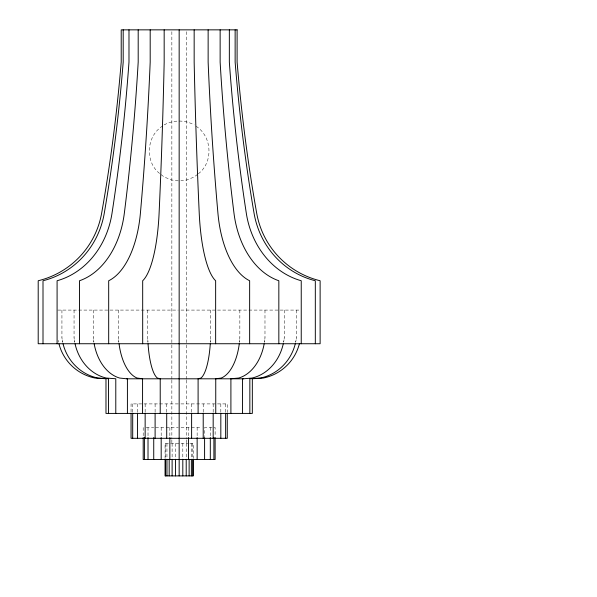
<?xml version="1.0" encoding="UTF-8"?>
<svg xmlns="http://www.w3.org/2000/svg" width="597" height="597" viewBox="0 0 597 597"><rect width="100%" height="100%" fill="white"/><g stroke="black" fill="none" stroke-linecap="round" stroke-linejoin="round"><path stroke-width="0.45" stroke-dasharray="2.98 2.24" d="M162.75 125.967C146.22 135.825 144.623 162.145 159.989 173.772M197.644 174.302L194.189 176.958L186.943 179.958L180.891 180.757M198.338 173.772C213.704 162.145 212.107 135.825 195.57 125.967M164.138 124.907C173.391 119.766 184.936 119.766 194.189 124.907M57.797 310.089L178.242 310.089M181.01 310.089L299.701 310.089M178.272 403.908L131.056 403.908L131.056 412.273M180.943 403.908L227.263 403.908L227.263 412.273M146.22 427.527L153.735 427.527M155.593 427.527L178.234 427.527M181.025 427.527L201.801 427.527M212.107 427.527L204.592 427.527L204.592 436.661M213.905 427.527L215.129 427.527L215.129 436.661M168.444 443.519L165.063 443.519L165.063 458.317M170.652 443.519L187.674 443.519M189.876 443.519L193.264 443.519L193.264 458.317M178.302 180.869L171.384 179.958L164.138 176.958L160.675 174.302M296.388 310.089L296.388 337.715A46.864 45.268 90 0 1 295.664 342.156A46.864 45.268 -90 0 0 296.388 337.715M284.269 310.089L284.269 337.715A46.864 40.589 90 0 1 283.612 342.156A46.864 40.589 -90 0 0 284.269 337.715M264.978 310.089L264.978 337.715A46.864 33.141 90 0 1 264.449 342.156A46.864 33.141 -90 0 0 264.978 337.715M239.845 310.089L239.845 337.715A46.864 23.432 90 0 1 239.472 342.156A46.864 23.432 -90 0 0 239.845 337.715M225.629 403.908L225.629 412.273M220.823 403.908L220.823 412.273M213.174 403.908L213.174 412.273M210.577 310.089L210.577 337.715A46.864 12.127 90 0 1 210.383 342.156A46.864 12.127 -90 0 0 210.577 337.715M210.308 427.527L210.308 436.661M203.211 403.908L203.211 412.273M197.144 427.527L197.144 436.661M192.779 443.519L192.779 458.317M191.615 403.908L191.615 412.273M191.376 443.519L191.376 458.317M188.473 427.527L188.473 436.661M186.473 31.716L186.473 379.229M186.473 380.162L186.473 438.862M186.473 439.788L186.473 443.519M186.212 443.519L186.212 458.317M182.809 443.519L182.809 458.317M175.511 443.519L175.511 458.317M172.115 443.519L172.115 458.317M171.854 31.716L171.854 379.229M171.854 380.162L171.854 438.862M171.854 439.788L171.854 443.519M169.854 427.527L169.854 436.661M166.951 443.519L166.951 458.317M166.712 403.908L166.712 412.273M165.541 443.519L165.541 458.317M161.183 427.527L161.183 436.661M155.108 403.908L155.108 412.273M148.019 427.527L148.019 436.661M147.75 310.089L147.75 337.715A46.864 12.127 -90 0 0 147.944 342.156A46.864 12.127 90 0 1 147.75 337.715M145.146 403.908L145.146 412.273M143.198 427.527L143.198 436.661M137.504 403.908L137.504 412.273M132.698 403.908L132.698 412.273M118.482 310.089L118.482 337.715A46.864 23.432 -90 0 0 118.855 342.156A46.864 23.432 90 0 1 118.482 337.715M93.348 310.089L93.348 337.715A46.864 33.141 -90 0 0 93.878 342.156A46.864 33.141 90 0 1 93.348 337.715M74.058 310.089L74.058 337.715A46.864 40.589 -90 0 0 74.707 342.156A46.864 40.589 90 0 1 74.058 337.715M61.931 310.089L61.931 337.715A46.864 45.268 -90 0 0 62.663 342.156A46.864 45.268 90 0 1 61.931 337.715M58.551 342.156A46.864 46.864 0 0 1 58.2 340.38"/><path stroke-width="0.9" d="M94.177 343.924A46.864 33.141 -90 0 0 119.684 378.058L126.765 378.804L243.337 378.804L252.009 378.058A46.864 40.589 -90 0 0 283.247 343.924M126.765 378.804L127.415 378.752L127.415 413.415M243.337 378.804L242.539 378.752L242.539 413.415M315.32 343.738L315.32 280.747A84.61 81.729 90 0 1 254.068 213.301A1629.571 1574.05 -90 0 1 235.136 62.073L235.136 29.85M301.239 343.738L301.239 280.747A84.61 73.274 90 0 1 246.322 213.301A1629.571 1411.248 -90 0 1 229.345 62.073L229.345 29.85M278.836 343.738L278.836 280.747A84.61 59.827 90 0 1 233.994 213.301A1629.571 1152.285 -90 0 1 220.136 62.073L220.136 29.85M249.845 413.415L249.845 378.752L260.411 378.058A46.864 45.268 -90 0 0 295.254 343.924M249.643 343.738L249.643 280.747A84.61 42.305 90 0 1 217.935 213.301A1629.571 814.786 -90 0 1 208.137 62.073L208.137 29.85M230.905 413.415L230.905 378.752L238.643 378.058A46.864 33.141 -90 0 0 264.15 343.924M227.263 413.206L227.263 438.302L131.056 438.302L131.056 413.206M225.629 413.206L225.629 438.302M220.823 413.206L220.823 438.302M215.748 413.415L215.748 378.752L221.218 378.058A46.864 23.432 -90 0 0 239.255 343.924M215.644 343.738L215.644 280.747A84.61 21.895 -90 0 1 199.234 213.301A1629.571 421.766 -90 0 1 194.159 62.073L194.159 29.85M215.129 437.579L215.129 459.511L143.198 459.511L143.198 437.579M213.905 437.579L213.905 459.511M213.174 413.206L213.174 438.302M210.308 437.579L210.308 459.511M204.592 437.579L204.592 459.511M203.211 413.206L203.211 438.302M198.1 413.415L198.1 378.752L200.935 378.058A46.864 12.127 -90 0 0 210.271 343.924M197.144 437.579L197.144 459.511M193.264 459.242L193.264 475.899L165.063 475.899L165.063 459.242M192.779 459.242L192.779 475.899M191.615 413.206L191.615 438.302M191.376 459.242L191.376 475.899M189.13 459.242L189.13 475.899M188.473 437.579L188.473 459.511M186.212 459.242L186.212 475.899M182.809 459.242L182.809 475.899M179.16 29.85L179.16 475.899M175.511 459.242L175.511 475.899M172.115 459.242L172.115 475.899M169.854 437.579L169.854 459.511M169.19 459.242L169.19 475.899M166.951 459.242L166.951 475.899M166.712 413.206L166.712 438.302M165.541 459.242L165.541 475.899M164.168 29.85L164.168 62.073A1629.571 421.766 -90 0 1 159.093 213.301A84.61 21.895 90 0 1 142.683 280.747L142.683 343.738M161.183 437.579L161.183 459.511M160.22 413.415L160.22 378.752L157.392 378.058A46.864 12.127 -90 0 1 148.056 343.924M155.108 413.206L155.108 438.302M153.735 437.579L153.735 459.511M150.19 29.85L150.19 62.073A1629.571 814.786 -90 0 1 140.392 213.301A84.61 42.305 90 0 1 108.684 280.747L108.684 343.738M148.019 437.579L148.019 459.511M145.146 413.206L145.146 438.302M144.422 437.579L144.422 459.511M142.571 413.415L142.571 378.752L137.109 378.058A46.864 23.432 -90 0 1 119.072 343.924M138.191 29.85L138.191 62.073A1629.571 1152.285 -90 0 1 124.325 213.301A84.61 59.827 90 0 1 79.491 280.747L79.491 343.738M137.504 413.206L137.504 438.302M132.698 413.206L132.698 438.302M128.982 29.85L128.982 62.073A1629.571 1411.248 -90 0 1 112.005 213.301A84.61 73.274 90 0 1 57.088 280.747L57.088 343.738M123.191 29.85L123.191 62.073A1629.571 1574.05 -90 0 1 104.259 213.301A84.61 81.729 -90 0 1 43.006 280.747L43.006 343.738M115.788 413.415L115.788 378.752L106.318 378.058A46.864 40.589 -90 0 1 75.073 343.924M108.482 413.415L108.482 378.752L97.915 378.058A46.864 45.268 -90 0 1 63.066 343.924M299.351 343.924A46.864 46.864 0 0 1 263.277 378.058L252.337 378.752L252.337 413.415L105.982 413.415L105.982 378.752L95.05 378.058A46.864 46.864 0 0 1 58.976 343.924M237.106 29.85L121.213 29.85L121.213 62.073A1629.571 1629.571 0 0 1 101.617 213.301A84.61 84.61 0 0 1 38.201 280.747L38.201 343.738L320.126 343.738L320.126 280.747A84.61 84.61 0 0 1 256.71 213.301A1629.571 1629.571 0 0 1 237.106 62.073L237.106 29.85"/></g></svg>
